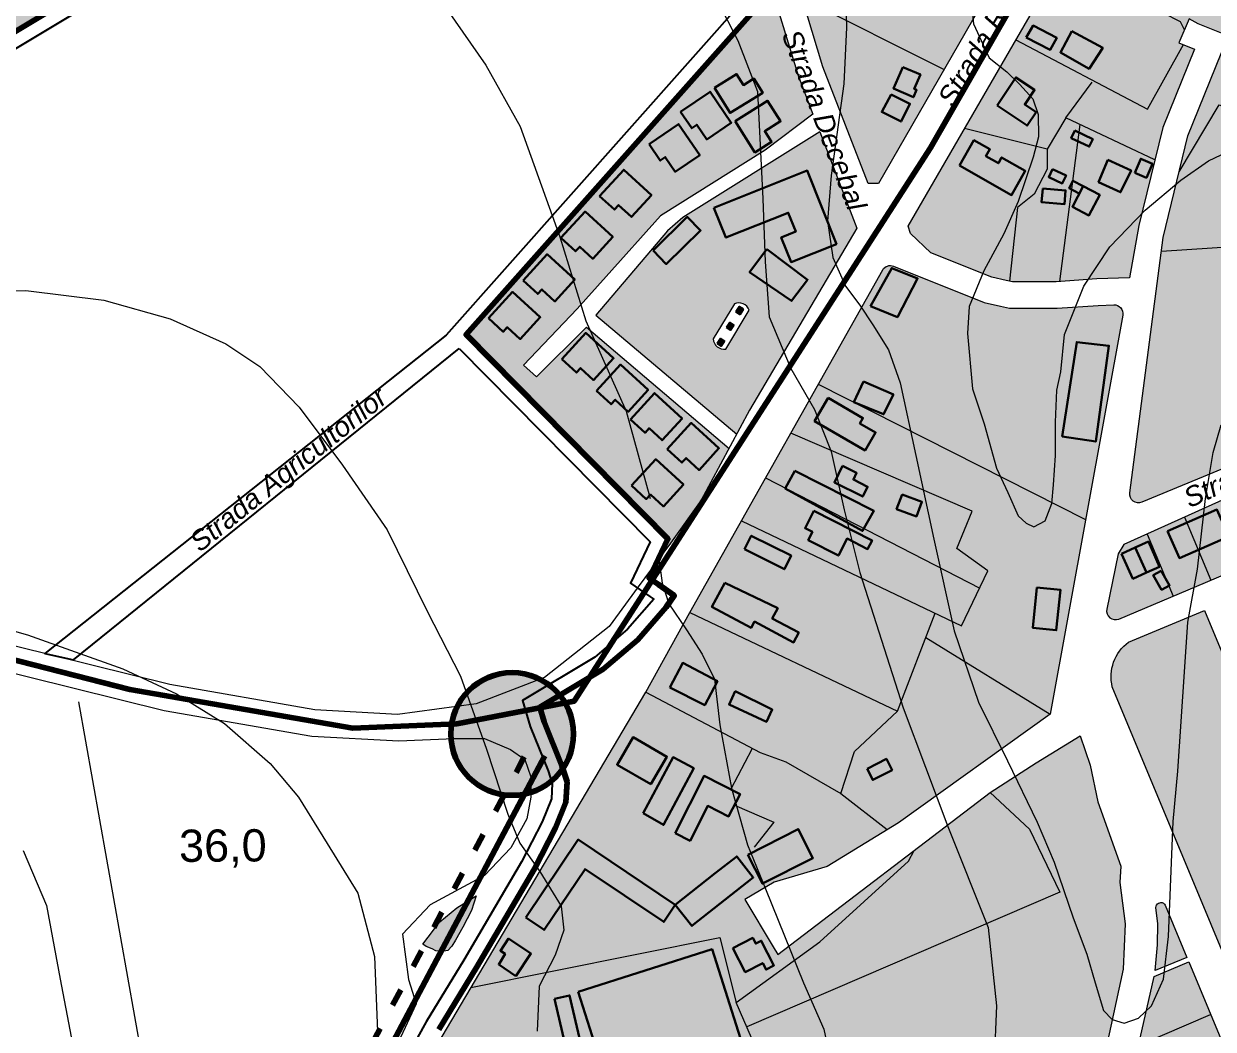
# Model space of a CAD drawing. Header units: metres. Extents: x 783184 to 1587399, y 282652 to 580595.
# Drawn here: x 786726.3 to 787132.2, y 289408.8 to 289752 of the extents above; entities that cross this region are included whole.
import ezdxf

# ---------------------------------------------------------------- set-up
doc = ezdxf.new("R2010")
doc.units = ezdxf.units.M
doc.header["$LTSCALE"] = 0.5
doc.linetypes.add('ACAD_ISO03W100', pattern=[30, 12, -18])
for name, color, linetype in [('cladiri', 18, 'CONTINUOUS'), ('curbe  de nivelI', 7, 'CONTINUOUS'), ('denumire strazi', 3, 'CONTINUOUS'), ('drumuri extravilan', 7, 'CONTINUOUS'), ('institutii publice servicii', 20, 'CONTINUOUS'), ('Limita intravilan existent', 1, 'CONTINUOUS'), ('Limita intravilan propus', 5, 'CONTINUOUS'), ('locuinte si functiuni complementare', 51, 'CONTINUOUS'), ('proprietati extravilan', 7, 'CONTINUOUS'), ('spatii verzi', 90, 'CONTINUOUS'), ('strazi', 7, 'CONTINUOUS'), ('zona unitati industriale depozite', 15, 'CONTINUOUS')]:
    doc.layers.add(name, color=color, linetype=linetype)
doc.layers.add('cote de nivel', color=1, linetype='CONTINUOUS', lineweight=211)
doc.layers.add('Limite proprietati', color=7, linetype='CONTINUOUS', lineweight=5)
doc.styles.add('arial', font='arial.ttf')
doc.styles.add('ARIAL_ITALIC', font='ariali.ttf')

msp = doc.modelspace()

# ---------------------------------------------------------------- hatches: boundary and pattern name
at = {"layer": 'cladiri', "lineweight": 30}
h = msp.add_hatch(color=0, dxfattribs=at)
h.paths.add_polyline_path([(786943.46657, 289906.50088), (786948.31398, 289903.91309), (786956.1001, 289918.49794), (786951.25269, 289921.08572)])
h.paths.add_polyline_path([(786988.95097, 289892.11849), (787001.04589, 289885.54156), (787005.3678, 289893.48954), (786993.27288, 289900.06646)])
h.paths.add_polyline_path([(786983.36061, 289884.00624), (786987.33856, 289881.09194), (786990.46783, 289885.36332), (786986.48988, 289888.27762)])
h.paths.add_polyline_path([(787014.2975, 289870.27764), (787021.61514, 289882.95924), (787015.53619, 289886.46696), (787008.21855, 289873.78536)])
h.paths.add_polyline_path([(787039.87467, 289873.9355), (787034.04968, 289877.55051), (787031.16408, 289872.90085), (787033.64514, 289871.3611), (787032.14837, 289868.9493), (787035.4923, 289866.87404)])
h.paths.add_polyline_path([(787026.81872, 289857.16272), (787032.05518, 289854.70575), (787033.61959, 289858.03995), (787032.48834, 289858.57073), (787035.62287, 289865.25126), (787031.51766, 289867.17744)])
h.paths.add_polyline_path([(787034.47468, 289857.06684), (787040.66978, 289853.51532), (787049.10661, 289868.23211), (787042.91151, 289871.78364)])
h.paths.add_polyline_path([(787028.03159, 289838.71645), (787033.97879, 289835.3218), (787042.13825, 289849.61662), (787036.19105, 289853.01127)])
h.paths.add_polyline_path([(787068.59227, 289830.29134), (787077.84067, 289824.24969), (787085.91125, 289836.60394), (787076.66284, 289842.64559)])
h.paths.add_polyline_path([(787054.65306, 289830.78524), (787049.54337, 289821.50949), (787057.50047, 289817.1262), (787059.15952, 289820.13791), (787065.1307, 289816.8486), (787068.58134, 289823.11262)])
h.paths.add_polyline_path([(787066.55038, 289792.14114), (787068.0507, 289794.6737), (787066.30058, 289795.71049), (787074.30889, 289809.22865), (787063.63513, 289815.55191), (787059.86018, 289809.17973), (787057.05606, 289810.84092), (787051.32239, 289801.16237)])
h.paths.add_polyline_path([(787048.7916, 289802.79883), (787051.44938, 289807.83452), (787049.54272, 289808.84084), (787048.67874, 289807.20386), (787043.68634, 289809.83879), (787041.89254, 289806.44008)])
h.paths.add_polyline_path([(787051.88057, 289790.95745), (787050.19695, 289788.10995), (787057.30437, 289783.9076), (787061.93664, 289791.74214), (787042.80153, 289803.05602), (787039.85288, 289798.06898)])
h.paths.add_polyline_path([(786991.83354, 289788.48363), (787004.24948, 289785.12181), (787006.89624, 289794.89687), (786994.48029, 289798.25869)])
h.paths.add_polyline_path([(787028.75093, 289774.61882), (787026.69294, 289769.76317), (787030.01823, 289768.3538), (787028.18476, 289764.02787), (787044.40221, 289757.1544), (787048.29366, 289766.33599)])
h.paths.add_polyline_path([(787023.1048, 289729.81366), (787029.87016, 289726.89241), (787030.93989, 289729.36981), (787030.1486, 289729.71148), (787032.26123, 289734.60415), (787026.28716, 289737.18372)])
h.paths.add_polyline_path([(787025.61066, 289718.59528), (787028.63469, 289724.64922), (787022.25844, 289727.83426), (787019.04737, 289721.87375)])
h = msp.add_hatch(color=256, dxfattribs=at)
h.paths.add_polyline_path([(787094.43974, 289743.74512), (787083.92104, 289749.42126), (787080.00585, 289742.16586), (787089.80398, 289736.58586)])
h.paths.add_polyline_path([(787078.7415, 289747.11421), (787070.73433, 289751.32549), (787068.31119, 289747.32476), (787076.52888, 289743.11347)])
h.paths.add_polyline_path([(787104.12873, 289701.87905), (787096.24024, 289705.53068), (787093.05074, 289697.93788), (787100.53248, 289694.46028)])
h = msp.add_hatch(color=256, dxfattribs=at)
h.paths.add_polyline_path([(786980.08417, 289725.70651), (786969.02749, 289718.71398), (786975.78261, 289708.0327), (786981.44795, 289711.61561), (786979.13071, 289715.27965), (786984.52205, 289718.68927)])
h.paths.add_polyline_path([(786978.42579, 289728.38773), (786975.42028, 289733.24696), (786971.82524, 289731.02337), (786969.49978, 289734.78312), (786961.96933, 289730.12542), (786967.30031, 289721.50644)])
h = msp.add_hatch(color=0, dxfattribs=at)
h.paths.add_polyline_path([(787068.0315, 289701.72925), (787059.95468, 289706.31751), (787058.84319, 289704.36093), (787054.59096, 289706.77653), (787055.92973, 289709.13319), (787050.48076, 289712.22862), (787045.56852, 289703.58149), (787063.34654, 289693.4822)])
h.paths.add_polyline_path([(787081.80067, 289695.09778), (787073.97353, 289695.70868), (787073.60965, 289691.04647), (787081.43679, 289690.43558)])
h.paths.add_polyline_path([(787093.41265, 289693.56961), (787087.77273, 289696.52997), (787084.08271, 289689.49995), (787089.72263, 289686.53958)])
h.paths.add_polyline_path([(787087.77273, 289696.52997), (787084.28206, 289698.36221), (787082.96759, 289695.85795), (787086.45826, 289694.02571)])
h.paths.add_polyline_path([(787081.9194, 289700.17603), (787077.25852, 289702.3355), (787076.00207, 289699.62366), (787080.66296, 289697.46418)])
h.paths.add_polyline_path([(787084.92807, 289715.52822), (787083.69566, 289712.94162), (787089.83574, 289710.01611), (787091.06815, 289712.6027)])
h.paths.add_polyline_path([(787111.40912, 289704.1909), (787107.40267, 289705.89532), (787105.37461, 289701.12813), (787109.38106, 289699.42371)])
h.paths.add_polyline_path([(787071.16832, 289729.36568), (787064.84942, 289733.62975), (787058.43084, 289724.1181), (787068.63392, 289717.23295), (787071.71201, 289721.79436), (787067.82784, 289724.41544)])
for color, points in [(256, [(786955.93788, 289717.48453), (786959.31297, 289712.50563), (786967.66876, 289718.16985), (786960.47955, 289728.77528), (786950.39939, 289721.94215), (786954.2135, 289716.31561)]), (256, [(786945.17753, 289706.44922), (786948.55262, 289701.47032), (786956.9084, 289707.13454), (786949.7192, 289717.73997), (786939.63903, 289710.90684), (786943.45315, 289705.2803)]), (256, [(786930.99363, 289702.1243), (786922.77431, 289693.13852), (786927.78999, 289688.55067), (786929.19604, 289690.08784), (786933.63439, 289686.02807), (786940.44765, 289693.47668)]), (256, [(786917.7865, 289687.8734), (786909.56719, 289678.88762), (786914.58287, 289674.29976), (786915.98892, 289675.83693), (786920.42726, 289671.77716), (786927.24053, 289679.22578)]), (256, [(786904.85168, 289673.31452), (786896.63236, 289664.32874), (786901.64804, 289659.74089), (786903.05409, 289661.27806), (786907.49244, 289657.21829), (786914.3057, 289664.6669)]), (256, [(786893.05999, 289660.42325), (786884.84068, 289651.43746), (786889.85635, 289646.84961), (786891.26241, 289648.38678), (786895.70075, 289644.32701), (786902.51402, 289651.77563)]), (256, [(786971.71887, 289654.49919), (786970.40039, 289655.35298), (786969.26594, 289653.60109), (786970.58441, 289652.74729)]), (256, [(786918.05946, 289646.45414), (786909.84014, 289637.46836), (786914.85582, 289632.8805), (786916.26187, 289634.41767), (786920.70022, 289630.3579), (786927.51348, 289637.80652)]), (256, [(786968.52198, 289649.14049), (786967.2035, 289649.99428), (786966.06904, 289648.24239), (786967.38752, 289647.3886)]), (256, [(786965.32519, 289643.67867), (786964.00671, 289644.53247), (786962.87226, 289642.78058), (786964.19073, 289641.92678)]), (256, [(786929.87268, 289635.64856), (786921.65336, 289626.66277), (786926.66904, 289622.07492), (786928.07509, 289623.61209), (786932.51344, 289619.55232), (786939.32671, 289627.00094)]), (256, [(786941.46768, 289625.92751), (786933.24837, 289616.94172), (786938.26404, 289612.35387), (786939.6701, 289613.89104), (786944.10844, 289609.83127), (786950.92171, 289617.27989)]), (256, [(786954.04264, 289615.74827), (786945.82332, 289606.76248), (786950.839, 289602.17463), (786952.24505, 289603.7118), (786956.6834, 289599.65203), (786963.49666, 289607.10065)]), (256, [(786941.90964, 289603.33247), (786933.69033, 289594.34669), (786938.706, 289589.75884), (786940.11205, 289591.296), (786944.5504, 289587.23624), (786951.36367, 289594.68485)]), (0, [(787072.00304, 289559.57932), (787070.62057, 289545.76808), (787078.61407, 289544.96795), (787079.99655, 289558.77919)]), (0, [(786928.74535, 289499.07806), (786940.27647, 289492.40298), (786945.71153, 289501.79197), (786934.18041, 289508.46705)]), (0, [(787014.05612, 289497.72052), (787015.98735, 289493.908), (787022.57961, 289497.24732), (787020.64837, 289501.05983)]), (256, [(786888.3502, 289430.85005), (786894.15821, 289426.95844), (786899.31566, 289434.65565), (786891.70865, 289439.75267), (786888.91511, 289435.58347), (786890.51568, 289434.51101)]), (256, [(786977.94156, 289438.99327), (786976.04579, 289438.02114), (786975.04311, 289439.97649), (786968.2648, 289436.50066), (786972.46369, 289428.3123), (786978.41775, 289431.36547), (786979.54685, 289429.16358), (786982.26687, 289430.55837)]), (0, [(786973.10299, 289398.50219), (786961.15313, 289436.09524), (786915.49181, 289421.58069), (786927.44167, 289383.98764)])]:
    msp.add_hatch(color=color, dxfattribs=at).paths.add_polyline_path(points)
h = msp.add_hatch(color=256, dxfattribs=at)
h.paths.add_polyline_path([(786993.61093, 289701.83604), (786961.79659, 289689.16291), (786965.84852, 289678.99103), (786987.11049, 289687.46066), (786989.67347, 289681.02661), (786984.74674, 289679.06407), (786988.1181, 289670.6007), (787003.5972, 289676.76675)])
h.paths.add_polyline_path([(786979.86691, 289675.06613), (786973.94327, 289667.2345), (786988.27527, 289657.35656), (786993.73587, 289664.57601)])
h.paths.add_polyline_path([(786957.19272, 289681.43795), (786952.68896, 289686.02536), (786940.99748, 289674.54706), (786945.50125, 289669.95965)])
h = msp.add_hatch(color=256, dxfattribs=at)
h.paths.add_polyline_path([(787031.24239, 289665.05043), (787022.47188, 289668.58317), (787015.2269, 289655.62014), (787024.40419, 289651.82762)])
h.paths.add_polyline_path([(787096.58735, 289642.09149), (787085.56065, 289643.33305), (787080.59091, 289611.05211), (787092.08339, 289609.34491)])
h.paths.add_polyline_path([(787023.0301, 289625.38179), (787012.76499, 289629.81269), (787009.48484, 289622.83238), (787019.68911, 289618.705)])
h = msp.add_hatch(color=256, dxfattribs=at)
h.paths.add_polyline_path([(787110.03268, 289575.23226), (787105.49927, 289573.16185), (787109.39269, 289564.63673), (787113.777, 289566.63904)])
h.paths.add_polyline_path([(787157.80077, 289596.88764), (787148.20727, 289592.29499), (787152.54059, 289583.2432), (787161.97505, 289587.75972)])
h.paths.add_polyline_path([(787179.21946, 289606.88168), (787171.58233, 289603.5045), (787175.14613, 289595.21588), (787182.82867, 289598.51909)])
h.paths.add_polyline_path([(787217.20867, 289623.84035), (787207.73665, 289619.50963), (787211.57424, 289610.62705), (787220.96476, 289614.90371)])
h.paths.add_polyline_path([(787224.72709, 289627.27787), (787217.20867, 289623.84035), (787220.96476, 289614.90371), (787228.99121, 289618.55914)])
h.paths.add_polyline_path([(787237.78914, 289633.20079), (787229.59107, 289629.86622), (787233.5871, 289620.35649), (787241.82637, 289623.81459)])
h.paths.add_polyline_path([(787247.01712, 289638.30557), (787239.35454, 289635.21802), (787243.92739, 289624.0616), (787251.83705, 289627.93133)])
h.paths.add_polyline_path([(787264.98638, 289625.87231), (787263.20779, 289630.08533), (787255.43461, 289626.79391), (787257.27907, 289622.25177)])
h.paths.add_polyline_path([(787255.01338, 289624.3162), (787251.55107, 289622.79641), (787254.65747, 289615.13288), (787258.18456, 289616.58799)])
h.paths.add_polyline_path([(787270.51975, 289643.97512), (787265.64506, 289642.13192), (787264.98638, 289643.05352), (787260.17756, 289641.07867), (787263.47126, 289633.77173), (787273.22063, 289637.98476)])
h = msp.add_hatch(color=256, dxfattribs=at)
h.paths.add_polyline_path([(787011.59018, 289615.5556), (787012.63975, 289617.36788), (787000.70952, 289624.27723), (786996.09802, 289616.31465), (787013.358, 289606.31859), (787016.91992, 289612.46889)])
h.paths.add_polyline_path([(786995.92049, 289585.70151), (786992.90292, 289579.78095), (786995.36043, 289578.52841), (786993.94086, 289575.74318), (787004.27932, 289570.47391), (787007.21431, 289576.23244), (787014.22871, 289572.65736), (787015.73085, 289575.60462)])
h = msp.add_hatch(color=0, dxfattribs=at)
h.paths.add_polyline_path([(787105.49927, 289573.16185), (787100.85965, 289571.04293), (787104.75307, 289562.51781), (787109.39269, 289564.63673)])
h.paths.add_polyline_path([(787114.43193, 289565.30172), (787111.69945, 289563.76319), (787114.542, 289558.76684), (787117.2522, 289560.29282)])
h.paths.add_polyline_path([(787137.42873, 289576.96742), (787133.4059, 289586.17134), (787116.5979, 289578.82495), (787120.62073, 289569.62103)])
h.paths.add_polyline_path([(787148.20727, 289592.29499), (787137.60793, 289587.22082), (787141.94125, 289578.16903), (787152.54059, 289583.2432)])
h.paths.add_polyline_path([(787170.82003, 289584.58341), (787167.46746, 289582.81718), (787169.04917, 289579.81486), (787172.40174, 289581.58109)])
h.paths.add_polyline_path([(787171.58265, 289603.50376), (787162.42239, 289599.56518), (787161.89815, 289599.33978), (787165.46163, 289591.05191), (787175.14613, 289595.21588)])
h.paths.add_polyline_path([(787191.79305, 289611.66028), (787183.73348, 289608.52009), (787188.89074, 289595.28351), (787196.95031, 289598.4237)])
h.paths.add_polyline_path([(787205.02355, 289618.51548), (787194.22371, 289613.84546), (787198.23173, 289604.57656), (787209.03156, 289609.24657)])
h.paths.add_polyline_path([(787202.74746, 289603.67324), (787199.46256, 289602.0292), (787201.6939, 289597.57083), (787204.9788, 289599.21487)])
h = msp.add_hatch(color=0, dxfattribs=at)
h.paths.add_polyline_path([(787025.99888, 289591.35325), (787024.11858, 289586.34401), (787030.84824, 289583.81792), (787032.72854, 289588.82716)])
h.paths.add_polyline_path([(787005.70175, 289601.03273), (787002.88934, 289595.41332), (787012.54156, 289590.58256), (787014.23289, 289593.96195), (787009.35994, 289596.40078), (787010.48102, 289598.64079)])
h.paths.add_polyline_path([(786989.40988, 289599.32924), (786986.13469, 289593.38012), (787012.52541, 289578.85112), (787016.30894, 289585.72358)])
h = msp.add_hatch(color=0, dxfattribs=at)
h.paths.add_polyline_path([(786972.20665, 289572.61327), (786985.82167, 289565.81235), (786988.12674, 289570.42696), (786974.51493, 289577.22627)])
h.paths.add_polyline_path([(786975.63422, 289547.93871), (786988.9302, 289540.80897), (786990.72893, 289544.16334), (786981.70211, 289549.00381), (786983.56839, 289552.48418), (786965.53831, 289561.1939), (786961.09863, 289552.9145), (786974.46031, 289545.74953)])
h = msp.add_hatch(color=0, dxfattribs=at)
h.paths.add_polyline_path([(786944.61238, 289478.50049), (786954.90509, 289497.8703), (786947.8229, 289501.63363), (786937.67781, 289482.5416)])
h.paths.add_polyline_path([(786959.68502, 289485.02791), (786966.79957, 289481.42429), (786970.67374, 289489.07299), (786958.43988, 289495.26961), (786948.53073, 289475.70616), (786953.65003, 289473.11316)])
h.paths.add_polyline_path([(786969.05051, 289524.18062), (786966.91862, 289519.59333), (786979.68241, 289513.66151), (786981.653, 289517.90173)])
h.paths.add_polyline_path([(786962.95581, 289527.55329), (786951.11986, 289533.8061), (786946.67936, 289525.40067), (786958.65973, 289519.42123)])
h = msp.add_hatch(color=0, dxfattribs=at)
h.paths.add_polyline_path([(786903.80128, 289442.69645), (786917.78874, 289463.47352), (786944.62554, 289445.40654), (786948.56892, 289451.26404), (786915.46649, 289473.54915), (786897.53564, 289446.91458)])
h.paths.add_polyline_path([(786975.21833, 289460.56235), (786969.54252, 289467.77308), (786962.21503, 289462.00536), (786948.56892, 289451.26404), (786954.24472, 289444.05332)])
h.paths.add_polyline_path([(786978.30475, 289458.49324), (786995.52782, 289467.21429), (786990.52695, 289477.09043), (786973.30388, 289468.36937)])
h = msp.add_hatch(color=0, dxfattribs=at)
h.paths.add_polyline_path([(786873.27035, 289362.31119), (786881.68299, 289365.46285), (786878.80975, 289373.13232), (786870.39711, 289369.98066)])
h.paths.add_polyline_path([(786907.37731, 289419.11927), (786914.09735, 289390.4342), (786919.22326, 289391.63504), (786912.50322, 289420.32012)])
at = {"layer": 'institutii publice servicii', "lineweight": 30}
h = msp.add_hatch(color=256, dxfattribs=at)
h.paths.add_polyline_path([(786951.20891, 289685.78844), (786945.93244, 289681.26503), (786921.44272, 289652.44843), (786969.57344, 289611.91942), (786973.96823, 289620.08781), (787010.57019, 289682.24476), (786997.90842, 289715.07439)])
h.paths.add_polyline_path([(786973.76856, 289654.21221, 0.444086002), (786968.74437, 289656.37359), (786961.5566, 289644.43335, 0.445151672), (786965.78587, 289640.95148)], flags=16)
at = {"layer": 'locuinte si functiuni complementare', "lineweight": 30}
h = msp.add_hatch(color=256, dxfattribs=at)
h.paths.add_polyline_path([(787054.29221, 289866.70126), (786942.72805, 289931.54562), (786932.93346, 289936.1304), (786929.80251, 289933.42393), (786930.01032, 289926.96084), (786940.73311, 289905.86401), (786951.5496, 289882.58921), (786962.9268, 289848.44751), (786977.98581, 289803.2571), (786991.60404, 289761.49888), (786998.98808, 289737.28576), (787014.36573, 289697.41438), (787017.89843, 289697.41438), (787100.34203, 289840.66107)])
h.paths.add_polyline_path([(787155.75287, 289936.387), (787118.21733, 289957.85137), (787049.36027, 289997.22668), (786973.4695, 290040.62416), (786950.44158, 290051.89687), (786884.20947, 290035.48887), (786893.56302, 290008.26737), (786905.00432, 289985.88852), (786915.00672, 289963.47688), (786928.34787, 289950.44824), (787105.63416, 289851.07715)])
h = msp.add_hatch(color=256, dxfattribs=at)
h.paths.add_polyline_path([(786940.97, 289879.88), (786942.41759, 289880.63534), (786931.03727, 289902.44551), (786445.49482, 289609.47033), (786476.86127, 289601.45372), (786482.65, 289604.92)])
h.paths.add_polyline_path([(786927.89431, 289908.46894), (786917.79924, 289927.81597), (786699.87, 289797.08), (786410.56, 289623.51), (786404.86903, 289619.85343), (786436.27468, 289611.8268)])
for points in [[(787196.18219, 289786.13034), (787122.92362, 289827.20555), (787113.4501, 289830.72224), (787082.17978, 289776.5595), (787028.06708, 289682.83187), (787028.83518, 289680.32791), (787035.82579, 289673.80798), (787056.64021, 289665.42399), (787061.51744, 289664.36868), (787063.60356, 289663.9173), (787078.57149, 289663.9173), (787092.48158, 289664.84791), (787103.57064, 289665.21477), (787106.81282, 289683.07551), (787114.91113, 289716.52499), (787125.77278, 289743.31497), (787120.46234, 289745.46802), (787124.00149, 289753.61039), (787126.96436, 289751.96547), (787137.30874, 289747.81477), (787136.80061, 289746.56147), (787123.50179, 289713.76028), (787115.07575, 289678.95716), (787103.6914, 289591.84115, 0.576972315), (787107.81366, 289588.68057), (787154.33005, 289607.93856), (787258.35777, 289654.81945)], [(786979.28254, 289708.87114), (786995.56734, 289721.14437), (786990.47417, 289734.35), (786983.2222, 289758.13003), (786981.94316, 289762.05868), (786980.11, 289761.76), (786877.2, 289645.88), (786946.05, 289576.15), (786942.41114, 289568.52802), (786946.96729, 289574.70957), (786957.44072, 289589.36892), (786966.93516, 289607.01578), (786918.34549, 289648.42076), (786901.17403, 289631.49969), (786896.75488, 289635.46776), (786915.0485, 289654.64081), (786924.96081, 289665.66778), (786943.5843, 289686.38553)], [(787279.72971, 289624.83853), (787269.25262, 289649.76598), (787101.68584, 289574.24853), (787099.7057, 289571.05943), (787095.81026, 289552.17554, 0.60428832), (787099.91677, 289548.80631)]]:
    msp.add_hatch(color=256, dxfattribs=at).paths.add_polyline_path(points)
h = msp.add_hatch(color=256, dxfattribs=at)
h.paths.add_polyline_path([(787020.94446, 289476.91507), (787005.1054, 289489.22851), (786986.34997, 289500.061), (786977.55835, 289503.28146), (786938.49402, 289523.77899), (786878.87339, 289422.98419), (786963.80371, 289440.15405), (786969.31554, 289417.95512), (786997.92555, 289438.59794), (787028.11385, 289466.10648), (787030.08091, 289469.78324), (786983.5465, 289434.26725), (786981.94349, 289436.96515), (786972.36125, 289453.0922), (786982.3285, 289459.01446), (787000.37899, 289464.35197)])
h.paths.add_polyline_path([(787076.53998, 289516.30622), (787034.06624, 289542.51545), (787024.46234, 289517.38587), (787009.79426, 289503.57423), (787005.1054, 289489.22851), (787020.94446, 289476.91507), (787024.73254, 289479.22914)])
h.paths.add_polyline_path([(787024.46234, 289517.38587), (786953.52011, 289551.00872), (786938.49402, 289523.77899), (786977.55835, 289503.28146), (786986.34997, 289500.061), (787005.1054, 289489.22851), (787009.79426, 289503.57423)])
h.paths.add_polyline_path([(787037.22075, 289550.76955), (786971.14515, 289582.30087), (786953.52011, 289551.00872), (787024.46234, 289517.38587)])
h.paths.add_polyline_path([(787088.59772, 289582.73081), (786997.3914, 289628.89945), (786988.00491, 289612.23433), (787049.9101, 289585.65308), (787044.70843, 289572.85595), (787055.28764, 289565.28199), (787046.29573, 289546.43896), (787037.22075, 289550.76955), (787034.06624, 289542.51545), (787076.53998, 289516.30622)])
h.paths.add_polyline_path([(787052.45693, 289559.35009), (786979.38691, 289596.9336), (786971.14515, 289582.30087), (787046.29573, 289546.43896)])
h.paths.add_polyline_path([(787044.70843, 289572.85595), (787049.9101, 289585.65308), (786988.00491, 289612.23433), (786979.38691, 289596.9336), (787052.45693, 289559.35009), (787055.28764, 289565.28199)])
h = msp.add_hatch(color=256, dxfattribs=at)
h.paths.add_polyline_path([(787225.09324, 289591.66708), (787187.36716, 289575.96039), (787259.77257, 289402.05243), (787297.68435, 289417.3097)])
h.paths.add_polyline_path([(787176.29005, 289571.34859), (787140.24964, 289556.34362), (787212.4095, 289383.0223), (787248.63688, 289397.57819)])
h.paths.add_polyline_path([(787129.17141, 289551.73136), (787103.25748, 289540.94247, 0.301780624), (787097.7235, 289525.61293), (787165.22512, 289363.48019), (787201.29492, 289378.49736)])
h = msp.add_hatch(color=256, dxfattribs=at)
h.paths.add_polyline_path([(786904.57587, 289126.3198), (786888.09, 289126.22), (786858.79192, 289123.0641), (786878.90931, 289035.15994), (786880.55501, 289034.47153), (786918.85302, 289087.72318), (786908.89, 289093.54)])
h.paths.add_polyline_path([(786946.79509, 289126.57537), (786904.57587, 289126.3198), (786908.89, 289093.54), (786918.85302, 289087.72318)])
h.paths.add_polyline_path([(786976.85081, 289168.3665), (786860.48298, 289171.71679), (786858.48987, 289124.3839), (786858.79192, 289123.0641), (786888.09, 289126.22), (786946.79509, 289126.57537)])
h.paths.add_polyline_path([(787000.54386, 289201.03581), (786862.04909, 289208.90907), (786860.48298, 289171.71679), (786976.85081, 289168.3665), (786981.46693, 289174.785)])
h.paths.add_polyline_path([(787035.3575, 289247.93382), (786863.77037, 289249.78658), (786862.04909, 289208.90907), (787000.54386, 289201.03581), (787006.71706, 289209.53045), (787018.70746, 289226.02983)])
h.paths.add_polyline_path([(787077.20269, 289302.9833), (787079.13496, 289310.19465), (786940.03963, 289248.96304), (787035.3575, 289247.93382)])
h.paths.add_polyline_path([(787079.13496, 289310.19465), (787082.28633, 289321.9557), (787068.73868, 289324.54549), (787016.36663, 289329.22464), (786998.44036, 289336.99552), (786972.33214, 289328.23467), (786910.94479, 289307.6356), (786866.22424, 289308.06164), (786863.77037, 289249.78658), (786940.03963, 289248.96304)])
h.paths.add_polyline_path([(787085.85489, 289350.48846), (787086.90531, 289359.9187), (787088.89754, 289371.63715), (787092.4743, 289387.81596), (787093.86582, 289394.29739), (786992.18236, 289365.31408), (786999.60247, 289348.23247), (787002.87391, 289338.48324), (786998.44036, 289336.99552), (787016.36663, 289329.22464), (787068.73868, 289324.54549), (787082.28633, 289321.9557), (787086.77479, 289338.70687)])
h.paths.add_polyline_path([(787093.86582, 289394.29739), (787101.38939, 289429.34054), (787102.15893, 289444.78211), (787100.30584, 289458.85056), (787100.62443, 289464.40921), (787092.78916, 289486.42305), (787090.14647, 289498.88147), (787086.7745, 289508.92506), (787071.73122, 289499.67118), (787056.01317, 289489.57526), (787069.41608, 289477.07979), (787079.77232, 289455.52524), (786972.95846, 289409.56887), (786992.18236, 289365.31408)])
h.paths.add_polyline_path([(787079.77232, 289455.52524), (787069.41608, 289477.07979), (787056.01317, 289489.57526), (787030.08091, 289469.78324), (787028.11385, 289466.10648), (786997.92555, 289438.59794), (786969.31554, 289417.95512), (786972.95846, 289409.56887)])
at = {"layer": 'locuinte si functiuni complementare', "linetype": 'ByBlock', "lineweight": 30}
h = msp.add_hatch(color=51, dxfattribs=at)
h.paths.add_polyline_path([(787106.91638, 289365.63294), (787098.78292, 289362.15031), (787097.07652, 289351.85773), (787096.78871, 289346.92668), (787098.03539, 289334.30989), (787116.87445, 289342.3765)])
h.paths.add_polyline_path([(787121.62882, 289371.93259), (787106.91638, 289365.63294), (787116.87445, 289342.3765), (787131.35301, 289348.57601)])
h.paths.add_polyline_path([(787142.18921, 289387.58915), (787119.20738, 289377.74866), (787131.35301, 289348.57601), (787154.33485, 289358.4165)])
h.paths.add_polyline_path([(787113.13456, 289392.33498), (787103.25376, 289388.10417), (787102.6231, 289385.31332), (787098.78292, 289362.15031), (787121.62882, 289371.93259)])
h.paths.add_polyline_path([(787136.11639, 289402.17547), (787113.13456, 289392.33498), (787119.20738, 289377.74866), (787142.18921, 289387.58915)])
h.paths.add_polyline_path([(787136.11639, 289402.17547), (787131.27351, 289413.80761), (787106.68269, 289403.27817), (787103.25376, 289388.10417)])
h.paths.add_polyline_path([(787123.8018, 289431.75395), (787111.98345, 289426.83353), (787106.68269, 289403.27817), (787131.27351, 289413.80761)])
at = {"layer": 'spatii verzi', "lineweight": 30}
msp.add_hatch(color=256, dxfattribs=at).paths.add_polyline_path([(786876.13066, 289443.66008), (786879.05361, 289449.32518), (786880.64816, 289454.37074), (786874.0046, 289450.21045), (786868.2469, 289445.43046), (786862.46654, 289437.84907), (786863.55223, 289437.0213), (786865.58971, 289436.22477), (786866.82991, 289435.51648), (786868.06973, 289435.42808), (786869.57569, 289435.42808), (786870.99306, 289435.69364), (786872.32146, 289437.10987), (786873.56167, 289439.14581)])
at = {"layer": 'spatii verzi', "linetype": 'ByBlock', "lineweight": 30}
msp.add_hatch(color=3, dxfattribs=at).paths.add_polyline_path([(787115.72253, 289451.15958), (787115.49316, 289451.53202), (787115.15873, 289451.82139), (787114.71826, 289452.00886), (787114.29002, 289452.04147), (787113.93519, 289451.96403), (787113.49036, 289451.79151), (787113.10291, 289451.55513), (787112.80926, 289451.19649), (787112.63389, 289450.77671), (787112.60853, 289450.30432), (787113.21338, 289444.76843), (787113.14029, 289437.59269), (787112.3574, 289428.81679), (787123.15332, 289433.31152)])
at = {"layer": 'strazi', "lineweight": 80}
msp.add_hatch(color=255, dxfattribs=at).paths.add_polyline_path([(786913.8682, 289509.571, 1), (786871.98614, 289509.571, 1)])
at = {"layer": 'zona unitati industriale depozite', "lineweight": 30}
for points in [[(787101.26229, 289652.49837, 0.477958333), (787098.21134, 289656.03255), (787092.93088, 289655.85785), (787078.87221, 289654.9173), (787062.64101, 289654.9173), (787059.61411, 289655.57224), (787053.98816, 289656.78956), (787023.10373, 289669.22971, 0.376619475), (787019.36895, 289667.91923), (786997.3914, 289628.89945), (787088.59772, 289582.73081)], [(786874.22875, 289376.44542), (786868.79652, 289369.14888), (786866.22424, 289308.06164), (786910.94479, 289307.6356), (786972.33214, 289328.23467), (787002.87391, 289338.48324), (786999.60247, 289348.23247), (786969.31554, 289417.95512), (786963.80371, 289440.15405), (786878.87339, 289422.98419), (786866.0255, 289401.26351)]]:
    msp.add_hatch(color=256, dxfattribs=at).paths.add_polyline_path(points)

# ---------------------------------------------------------------- linework, layer by layer
at = {"layer": 'cladiri', "lineweight": 30}
for points in [[(787068.31119, 289747.32476), (787076.52888, 289743.11347), (787078.7415, 289747.11421), (787070.73433, 289751.32549), (787068.31119, 289747.32476)], [(787083.90387, 289749.43053), (787094.43974, 289743.74512), (787089.80398, 289736.58586), (787080.00585, 289742.16586), (787083.92104, 289749.42126)], [(786961.96933, 289730.12542), (786967.30031, 289721.50644), (786978.42579, 289728.38773), (786975.42028, 289733.24696), (786971.82524, 289731.02337), (786969.49978, 289734.78312), (786961.96933, 289730.12542)], [(786950.39939, 289721.94215), (786960.47955, 289728.77528), (786967.66876, 289718.16985), (786959.31297, 289712.50563), (786955.93788, 289717.48453), (786954.2135, 289716.31561), (786950.39939, 289721.94215)], [(786969.02749, 289718.71398), (786980.08417, 289725.70651), (786984.52205, 289718.68927), (786979.13071, 289715.27965), (786981.44795, 289711.61561), (786975.78261, 289708.0327), (786969.02749, 289718.71398)], [(786939.63903, 289710.90684), (786949.7192, 289717.73997), (786956.9084, 289707.13454), (786948.55262, 289701.47032), (786945.17753, 289706.44922), (786943.45315, 289705.2803), (786939.63903, 289710.90684)], [(787096.24024, 289705.53068), (787104.12873, 289701.87905), (787100.53248, 289694.46028), (787093.05074, 289697.93788), (787096.24024, 289705.53068)], [(786922.77431, 289693.13852), (786930.99363, 289702.1243), (786940.44765, 289693.47668), (786933.63439, 289686.02807), (786929.19604, 289690.08784), (786927.78999, 289688.55067), (786922.77431, 289693.13852)], [(786961.79659, 289689.16291), (786993.61093, 289701.83604), (787003.5972, 289676.76675), (786988.1181, 289670.6007), (786984.74674, 289679.06407), (786989.67347, 289681.02661), (786987.11049, 289687.46066), (786965.84852, 289678.99103), (786961.79659, 289689.16291)], [(786909.56719, 289678.88762), (786917.7865, 289687.8734), (786927.24053, 289679.22578), (786920.42726, 289671.77716), (786915.98892, 289675.83693), (786914.58287, 289674.29976), (786909.56719, 289678.88762)], [(786940.99748, 289674.54706), (786952.68896, 289686.02536), (786957.19272, 289681.43795), (786945.50125, 289669.95965), (786940.99748, 289674.54706)], [(786979.86691, 289675.06613), (786993.73587, 289664.57601), (786988.27527, 289657.35656), (786973.94327, 289667.2345), (786979.86691, 289675.06613)], [(786896.63236, 289664.32874), (786904.85168, 289673.31452), (786914.3057, 289664.6669), (786907.49244, 289657.21829), (786903.05409, 289661.27806), (786901.64804, 289659.74089), (786896.63236, 289664.32874)], [(787015.2269, 289655.62014), (787022.47188, 289668.58317), (787031.24239, 289665.05043), (787024.40419, 289651.82762), (787015.2269, 289655.62014)], [(786884.84068, 289651.43746), (786893.05999, 289660.42325), (786902.51402, 289651.77563), (786895.70075, 289644.32701), (786891.26241, 289648.38678), (786889.85635, 289646.84961), (786884.84068, 289651.43746)], [(786969.26594, 289653.60109), (786970.40039, 289655.35298), (786971.71887, 289654.49919), (786970.58441, 289652.74729), (786969.26594, 289653.60109)], [(786909.84014, 289637.46836), (786918.05946, 289646.45414), (786927.51348, 289637.80652), (786920.70022, 289630.3579), (786916.26187, 289634.41767), (786914.85582, 289632.8805), (786909.84014, 289637.46836)], [(786966.06904, 289648.24239), (786967.2035, 289649.99428), (786968.52198, 289649.14049), (786967.38752, 289647.3886), (786966.06904, 289648.24239)], [(786962.87226, 289642.78058), (786964.00671, 289644.53247), (786965.32519, 289643.67867), (786964.19073, 289641.92678), (786962.87226, 289642.78058)], [(787080.59091, 289611.05211), (787085.56065, 289643.33305), (787096.58735, 289642.09149), (787092.08339, 289609.34491), (787080.59091, 289611.05211)], [(786921.65336, 289626.66277), (786929.87268, 289635.64856), (786939.32671, 289627.00094), (786932.51344, 289619.55232), (786928.07509, 289623.61209), (786926.66904, 289622.07492), (786921.65336, 289626.66277)], [(787012.76499, 289629.81269), (787023.0301, 289625.38179), (787019.68911, 289618.705), (787009.48484, 289622.83238), (787012.76499, 289629.81269)], [(786933.24837, 289616.94172), (786941.46768, 289625.92751), (786950.92171, 289617.27989), (786944.10844, 289609.83127), (786939.6701, 289613.89104), (786938.26404, 289612.35387), (786933.24837, 289616.94172)], [(787000.70952, 289624.27723), (787012.63975, 289617.36788), (787011.59018, 289615.5556), (787016.91992, 289612.46889), (787013.358, 289606.31859), (786996.09802, 289616.31465), (787000.70952, 289624.27723)], [(786945.82332, 289606.76248), (786954.04264, 289615.74827), (786963.49666, 289607.10065), (786956.6834, 289599.65203), (786952.24505, 289603.7118), (786950.839, 289602.17463), (786945.82332, 289606.76248)], [(786933.69033, 289594.34669), (786941.90964, 289603.33247), (786951.36367, 289594.68485), (786944.5504, 289587.23624), (786940.11205, 289591.296), (786938.706, 289589.75884), (786933.69033, 289594.34669)], [(786995.92049, 289585.70151), (787015.73085, 289575.60462), (787014.22871, 289572.65736), (787007.21431, 289576.23244), (787004.27932, 289570.47391), (786993.94086, 289575.74318), (786995.36043, 289578.52841), (786992.90292, 289579.78095), (786995.92049, 289585.70151)], [(787105.49927, 289573.16185), (787110.03268, 289575.23226), (787113.777, 289566.63904), (787109.39269, 289564.63673)], [(786894.15821, 289426.95844), (786899.31566, 289434.65565), (786891.70865, 289439.75267), (786888.91511, 289435.58347), (786890.51568, 289434.51101), (786888.3502, 289430.85005), (786894.15821, 289426.95844)], [(786968.2648, 289436.50066), (786972.46369, 289428.3123), (786978.41775, 289431.36547), (786979.54685, 289429.16358), (786982.26687, 289430.55837), (786977.94156, 289438.99327), (786976.04579, 289438.02114), (786975.04311, 289439.97649), (786968.2648, 289436.50066)]]:
    msp.add_lwpolyline(points, dxfattribs=at)
at = {"layer": 'cladiri', "color": 0, "lineweight": 30}
for points in [[(787026.28716, 289737.18372), (787023.1048, 289729.81366), (787029.87016, 289726.89241), (787030.93989, 289729.36981), (787030.1486, 289729.71148), (787032.26123, 289734.60415), (787026.28716, 289737.18372)], [(787058.43084, 289724.1181), (787064.84942, 289733.62975), (787071.16832, 289729.36568), (787067.82784, 289724.41544), (787071.71201, 289721.79436), (787068.63392, 289717.23295), (787058.43084, 289724.1181)], [(787022.25844, 289727.83426), (787028.63469, 289724.64922), (787025.61066, 289718.59528), (787019.04737, 289721.87375), (787022.25844, 289727.83426)], [(787084.92807, 289715.52822), (787091.06815, 289712.6027), (787089.83574, 289710.01611), (787083.69566, 289712.94162), (787084.92807, 289715.52822)], [(787045.56852, 289703.58149), (787063.34654, 289693.4822), (787068.0315, 289701.72925), (787059.95468, 289706.31751), (787058.84319, 289704.36093), (787054.59096, 289706.77653), (787055.92973, 289709.13319), (787050.48076, 289712.22862), (787045.56852, 289703.58149)], [(787105.37461, 289701.12813), (787107.40267, 289705.89532), (787111.40912, 289704.1909), (787109.38106, 289699.42371), (787105.37461, 289701.12813)], [(787077.25852, 289702.3355), (787081.9194, 289700.17603), (787080.66296, 289697.46418), (787076.00207, 289699.62366), (787077.25852, 289702.3355)], [(787073.97353, 289695.70868), (787081.80067, 289695.09778), (787081.43679, 289690.43558), (787073.60965, 289691.04647), (787073.97353, 289695.70868)], [(787087.77273, 289696.52997), (787093.41265, 289693.56961), (787089.72263, 289686.53958), (787084.08271, 289689.49995), (787087.77273, 289696.52997), (787084.28206, 289698.36221), (787082.96759, 289695.85795), (787086.45826, 289694.02571)], [(786989.40988, 289599.32924), (786986.13469, 289593.38012), (787012.52541, 289578.85112), (787016.30894, 289585.72358), (786989.40988, 289599.32924)], [(787005.70175, 289601.03273), (787002.88934, 289595.41332), (787012.54156, 289590.58256), (787014.23289, 289593.96195), (787009.35994, 289596.40078), (787010.48102, 289598.64079), (787005.70175, 289601.03273)], [(787025.99888, 289591.35325), (787024.11858, 289586.34401), (787030.84824, 289583.81792), (787032.72854, 289588.82716), (787025.99888, 289591.35325)], [(787116.5979, 289578.82495), (787133.4059, 289586.17134), (787137.42873, 289576.96742), (787120.62073, 289569.62103), (787116.5979, 289578.82495)], [(786972.20665, 289572.61327), (786985.82167, 289565.81235), (786988.12674, 289570.42696), (786974.51493, 289577.22627), (786972.20665, 289572.61327)], [(787100.85965, 289571.04293), (787105.49927, 289573.16185), (787109.39269, 289564.63673), (787104.75307, 289562.51781), (787100.85965, 289571.04293)], [(787114.43193, 289565.30172), (787117.2522, 289560.29282), (787114.542, 289558.76684), (787111.69945, 289563.76319), (787114.43193, 289565.30172)], [(786965.53831, 289561.1939), (786961.09863, 289552.9145), (786974.46031, 289545.74953), (786975.63422, 289547.93871), (786988.9302, 289540.80897), (786990.72893, 289544.16334), (786981.70211, 289549.00381), (786983.56839, 289552.48418), (786965.53831, 289561.1939)], [(787072.00304, 289559.57932), (787070.62057, 289545.76808), (787078.61407, 289544.96795), (787079.99655, 289558.77919), (787072.00304, 289559.57932)], [(786946.67936, 289525.40067), (786951.11986, 289533.8061), (786962.95581, 289527.55329), (786958.65973, 289519.42123), (786946.67936, 289525.40067)], [(786969.05051, 289524.18062), (786966.91862, 289519.59333), (786979.68241, 289513.66151), (786981.653, 289517.90173), (786969.05051, 289524.18062)], [(786940.27647, 289492.40298), (786945.71153, 289501.79197), (786934.18041, 289508.46705), (786928.74535, 289499.07806), (786940.27647, 289492.40298)], [(786937.67781, 289482.5416), (786947.8229, 289501.63363), (786954.90509, 289497.8703), (786944.61238, 289478.50049), (786937.67781, 289482.5416)], [(787014.05612, 289497.72052), (787020.64837, 289501.05983), (787022.57961, 289497.24732), (787015.98735, 289493.908), (787014.05612, 289497.72052)], [(786948.53073, 289475.70616), (786958.43988, 289495.26961), (786970.67374, 289489.07299), (786966.79957, 289481.42429), (786959.68502, 289485.02791), (786953.65003, 289473.11316), (786948.53073, 289475.70616)], [(786973.30388, 289468.36937), (786990.52695, 289477.09043), (786995.52782, 289467.21429), (786978.30475, 289458.49324), (786973.30388, 289468.36937)], [(786897.53564, 289446.91458), (786915.46649, 289473.54915), (786948.56892, 289451.26404), (786944.62554, 289445.40654), (786917.78874, 289463.47352), (786903.80128, 289442.69645), (786897.53564, 289446.91458)], [(786948.56892, 289451.26404), (786962.21503, 289462.00536), (786969.54252, 289467.77308), (786975.21833, 289460.56235), (786954.24472, 289444.05332), (786948.56892, 289451.26404)], [(786915.49181, 289421.58069), (786961.15313, 289436.09524), (786973.10299, 289398.50219), (786927.44167, 289383.98764), (786915.49181, 289421.58069)], [(786907.37731, 289419.11927), (786914.09735, 289390.4342), (786919.22326, 289391.63504), (786912.50322, 289420.32012), (786907.37731, 289419.11927)]]:
    msp.add_lwpolyline(points, dxfattribs=at)
at = {"layer": 'curbe  de nivelI', "color": 21, "lineweight": 5}
for points in [[(786712.75688, 289817.35459), (786729.42991, 289812.03622), (786743.97442, 289802.46319), (786760.64745, 289795.72658), (786778.73941, 289791.4719), (786801.44303, 289786.86266), (786822.01825, 289782.96253), (786834.4343, 289777.64419), (786855.71898, 289768.78024), (786870.86089, 289756.57867), (786883.98646, 289737.78714), (786895.69303, 289716.86827), (786909.17334, 289679.28522), (786918.04192, 289650.56608), (786931.87696, 289619.71964), (786940.05364, 289589.94766)], [(787006.21958, 289780.31135), (787006.96115, 289750.65652), (787006.07464, 289731.45896), (787001.78984, 289700.15217), (787000.47851, 289684.53697), (787002.39927, 289672.13239), (787006.68406, 289662.38593), (787011.55988, 289655.88831), (787015.99242, 289649.24298), (787021.31146, 289640.67791), (787025.30078, 289629.45475), (787030.65209, 289604.5552), (787036.8577, 289576.05421), (787043.80202, 289544.74742), (787052.09655, 289520.42712), (787061.99593, 289500.34349), (787072.04305, 289479.52155), (787077.8317, 289465.85058), (787084.33279, 289446.8007), (787089.06081, 289434.39611), (787091.86813, 289424.64965), (787094.6754, 289415.19855), (787097.63046, 289412.09742), (787101.76745, 289410.91604), (787106.64327, 289412.54042), (787111.07581, 289416.82297), (787115.21286, 289425.83104), (787116.83813, 289440.45073), (787118.46341, 289479.73191), (787120.08868, 289496.86205), (787123.48881, 289547.7509), (787126.75401, 289565.84056), (787129.56133, 289589.91135), (787132.08728, 289605.62016), (787134.89461, 289615.0713)], [(786961.18118, 289763.33191), (786969.90346, 289746.30204), (786976.59731, 289728.86668), (786978.42743, 289692.24945), (786979.23879, 289670.75937), (786980.65867, 289651.9049), (786987.96106, 289634.26682), (786996.0748, 289620.27798), (787001.77645, 289605.98355), (787006.23905, 289586.11538), (787011.51296, 289564.6253), (787026.34312, 289518.49654), (787041.55642, 289477.94926), (787055.3911, 289443.51882), (787058.23088, 289416.75759), (787057.41953, 289397.90309)], [(787049.36122, 289761.50199), (787050.37005, 289751.92341), (787055.66628, 289740.32826), (787061.71909, 289735.53897), (787066.00656, 289731.37983), (787070.54617, 289726.33847), (787072.43768, 289721.04502), (787072.56375, 289713.35696), (787070.67229, 289706.42508), (787065.62563, 289691.34231), (787060.70765, 289680.25133), (787053.89821, 289667.64791), (787048.85422, 289655.42261), (787048.34978, 289646.22212), (787049.99006, 289627.37358), (787054.02529, 289615.40034), (787058.18658, 289600.27625), (787062.09574, 289591.958), (787065.63605, 289583.96505), (787068.2842, 289581.5704), (787070.93228, 289580.31006), (787074.84144, 289582.32662), (787077.11122, 289588.25022), (787077.61566, 289594.55191), (787078.37223, 289604.63466), (787078.37223, 289615.97774), (787078.75054, 289626.9427), (787080.13768, 289633.11836), (787081.40107, 289645.92647), (787087.95832, 289662.43694), (787096.91146, 289675.79654), (787108.92323, 289688.32585), (787121.15503, 289698.53462), (787130.48649, 289705.21444), (787143.72705, 289711.3901)], [(786701.80307, 289660.43977), (786726.92427, 289660.88059), (786753.54664, 289657.58397), (786776.16385, 289651.22625), (786795.24713, 289642.74926), (786806.79132, 289634.97872), (786820.22029, 289621.08589), (786835.0629, 289601.30628), (786850.26703, 289579.25525), (786863.93164, 289551.46963), (786875.24025, 289529.33528), (786884.19291, 289504.3753), (786891.49637, 289482.24099), (786895.50152, 289472.35118), (786902.35663, 289462.58504), (786909.66015, 289450.81147), (786910.60251, 289442.56996), (786907.53979, 289434.09301), (786902.12106, 289423.49675), (786901.41427, 289408.19111)], [(786942.98328, 289569.57308), (786944.0819, 289561.03286), (786946.40116, 289553.95665), (786952.40174, 289545.08858), (786957.77277, 289536.79235), (786961.92304, 289528.25209), (786963.75412, 289512.63566), (786967.78738, 289491.08802), (786973.28042, 289471.68948), (786979.38385, 289456.68305), (786992.32303, 289424.59613), (786999.30564, 289408.86583), (787001.86905, 289396.29948)], [(786708.14118, 289548.85999), (786727.56948, 289543.39012), (786760.03522, 289531.79178), (786778.36896, 289523.31348), (786794.78723, 289513.19425), (786810.38457, 289499.51957), (786819.96191, 289488.03284), (786829.81287, 289472.17025), (786840.21109, 289455.21365), (786845.95752, 289433.6077), (786847.09753, 289405.202)], [(786726.08486, 289469.78477), (786733.98703, 289451.02661), (786738.6948, 289425.93168), (786742.40399, 289406.25496)]]:
    msp.add_lwpolyline(points, dxfattribs=at)
at = {"layer": 'drumuri extravilan', "color": 30, "lineweight": 140}
msp.add_lwpolyline([(785170.96237, 289505.80783), (785520.95404, 289574.94165), (785762.76851, 289622.70724), (785978.72646, 289663.61211), (786005.79013, 289667.50226), (786057.38912, 289673.07698), (786108.36489, 289673.07698), (786198.63933, 289662.51823), (786432.34341, 289608.40375), (786569.96995, 289573.98309), (786762.41798, 289524.7635), (786838.57654, 289511.59727), (786874.05377, 289513.05983), (786914.02978, 289520.75505), (787035.66517, 289709.62948), (787221.00021, 290033.30275), (787365.64271, 290268.96432), (787686.81462, 290673.75185), (787709.16888, 290715.90292), (787721.92635, 290750.00594), (787908.66972, 291267.68261), (788122.99455, 291883.76464)], dxfattribs=at)
at = {"layer": 'Limita intravilan existent', "color": 0, "lineweight": 50}
for points in [[(786482.65, 289604.92), (786940.97, 289879.88)], [(786980.11, 289761.76), (786877.2, 289645.88), (786946.05, 289576.15), (786939.655, 289562.755), (786942.807, 289560.592), (786948.209, 289556.805), (786945.429, 289552.84), (786935.796, 289541.724), (786924.032, 289531.721), (786902.357, 289518.66), (786903.839, 289513.751), (786909.918, 289498.677), (786911.652, 289493.281), (786911.266, 289486.343), (786907.749, 289477.551), (786900.523, 289463.531), (786880.722, 289429.855), (786867.858, 289408.753)]]:
    msp.add_lwpolyline(points, dxfattribs=at)
at = {"layer": 'Limita intravilan propus', "color": 0, "lineweight": 50}
msp.add_lwpolyline([(785636.305, 289416.059), (786530.136, 289575.194), (786461.673, 289592.359), (786482.65, 289604.92), (786940.97, 289879.88), (786980.11, 289761.76), (786877.2, 289645.88), (786946.05, 289576.15), (786939.655, 289562.755), (786942.807, 289560.592), (786948.209, 289556.805), (786945.429, 289552.84), (786935.796, 289541.724), (786924.032, 289531.721), (786902.357, 289518.66), (786903.839, 289513.751), (786909.918, 289498.677), (786911.652, 289493.281), (786911.266, 289486.343), (786907.749, 289477.551), (786900.523, 289463.531), (786880.722, 289429.855), (786867.858, 289408.753)], dxfattribs=at)
at = {"layer": 'Limita intravilan propus', "color": 1, "lineweight": 211}
msp.add_lwpolyline([(785636.305, 289416.059), (786530.136, 289575.194), (786461.673, 289592.359), (786482.65, 289604.92), (786940.97, 289879.88), (786980.11, 289761.76), (786877.2, 289645.88), (786946.05, 289576.15), (786939.655, 289562.755), (786942.807, 289560.592), (786948.209, 289556.805), (786945.429, 289552.84), (786935.796, 289541.724), (786924.032, 289531.721), (786902.357, 289518.66), (786903.839, 289513.751), (786909.918, 289498.677), (786911.652, 289493.281), (786911.266, 289486.343), (786907.749, 289477.551), (786900.523, 289463.531), (786880.722, 289429.855), (786867.858, 289408.753)], dxfattribs=at)
msp.add_lwpolyline([(785636.305, 289416.059), (786530.136, 289575.194), (786461.673, 289592.359), (786482.65, 289604.92), (786940.97, 289879.88), (786980.11, 289761.76), (786877.2, 289645.88), (786946.05, 289576.15), (786939.655, 289562.755), (786942.807, 289560.592), (786948.209, 289556.805), (786945.429, 289552.84), (786935.796, 289541.724), (786924.032, 289531.721), (786902.357, 289518.66), (786903.839, 289513.751), (786909.918, 289498.677), (786911.652, 289493.281), (786911.266, 289486.343), (786907.749, 289477.551), (786900.523, 289463.531), (786880.722, 289429.855), (786867.858, 289408.753)], dxfattribs=at)
at = {"layer": 'Limita intravilan propus', "color": 0, "lineweight": 25}
for points in [[(785634.3196, 289410.6269), (786554.00359, 289574.36469), (786474.60106, 289594.27244), (786485.21869, 289600.63026), (786938.1878, 289872.3801), (786974.45687, 289762.92425), (786870.35216, 289645.69897)], [(785634.3196, 289410.6269), (786554.00359, 289574.36469), (786474.60106, 289594.27244), (786485.21869, 289600.63026), (786938.1878, 289872.3801), (786974.45687, 289762.92425), (786870.35216, 289645.69897)], [(786870.35216, 289645.69897), (786733.49496, 289536.98706), (786743.27983, 289534.92398), (786874.84035, 289641.15341)], [(786874.84035, 289641.15341), (786940.02508, 289575.13553), (786933.30101, 289561.05125), (786939.9573, 289556.48349), (786941.20948, 289555.60567), (786932.26688, 289545.28636), (786921.10298, 289535.79363), (786896.44692, 289520.93629), (786899.11754, 289512.09008), (786905.21315, 289496.9749), (786906.60824, 289492.63352), (786906.31925, 289487.43908), (786903.19527, 289479.62958), (786896.14233, 289465.94536), (786876.43203, 289432.42361), (786863.53555, 289411.26833), (786854.66997, 289395.29097)], [(786874.84035, 289641.15341), (786940.02508, 289575.13553), (786933.30101, 289561.05125), (786939.9573, 289556.48349), (786941.20948, 289555.60567), (786932.26688, 289545.28636), (786921.10298, 289535.79363), (786896.44692, 289520.93629), (786899.11754, 289512.09008), (786905.21315, 289496.9749), (786906.60824, 289492.63352), (786906.31925, 289487.43908), (786903.19527, 289479.62958), (786896.14233, 289465.94536), (786876.43203, 289432.42361), (786863.53555, 289411.26833), (786854.66997, 289395.29097)]]:
    msp.add_lwpolyline(points, dxfattribs=at)
at = {"layer": 'Limite proprietati', "color": 0, "lineweight": 5}
for p, q in [((787122.36203, 289583.56668), (787131.3802, 289562.11033)), ((787109.58893, 289577.81022), (787118.48024, 289556.6557))]:
    msp.add_line(p, q, dxfattribs=at)
for points in [[(787122.39525, 289749.91497), (787120.93084, 289752.57495), (787080.36844, 289773.42211)], [(786991.80619, 289760.836), (787040.3004, 289736.33805)], [(787064.8065, 289746.46756), (787109.68738, 289722.78419), (787122.02217, 289744.83561)], [(787081.83381, 289719.81053), (787090.88763, 289732.02312)], [(787120.5045, 289701.3802), (787134.17764, 289724.24504), (787178.44394, 289706.84909), (787179.91246, 289699.09428), (787195.85671, 289699.09428), (787195.85671, 289679.60243), (787114.45205, 289674.18444)], [(787112.25843, 289705.56824), (787081.83381, 289719.81053), (787075.48807, 289709.18739), (787075.48807, 289702.33375), (787071.02889, 289693.76669), (787065.35834, 289689.25196), (787062.61062, 289664.13214)], [(787075.48807, 289709.18739), (787047.30755, 289716.15794)], [(787086.68944, 289717.53753), (787079.7504, 289663.99617)], [(786971.14515, 289582.30087), (787046.29573, 289546.43896), (787055.28764, 289565.28199), (787044.70843, 289572.85595)], [(786953.52011, 289551.00872), (787024.46234, 289517.38587), (787037.22075, 289550.76955)], [(787034.06624, 289542.51545), (787076.53998, 289516.30622)], [(786938.49402, 289523.77899), (786977.55835, 289503.28146), (786986.34997, 289500.061), (787005.1054, 289489.22851), (787009.79426, 289503.57423), (787024.46234, 289517.38587)], [(786974.65872, 289504.34362), (786967.49172, 289490.68472)], [(787056.01317, 289489.57526), (787069.41608, 289477.07979), (787079.77232, 289455.52524), (786972.95846, 289409.56887)], [(787005.1054, 289489.22851), (787020.94446, 289476.91507)], [(786968.73666, 289485.24864), (786982.20368, 289479.48853), (786975.48535, 289470.96269)], [(787106.68406, 289403.27876), (787131.27351, 289413.80761)]]:
    msp.add_lwpolyline(points, dxfattribs=at)
at = {"layer": 'Limite proprietati', "lineweight": 5}
for points in [[(786997.3914, 289628.89945), (787088.59772, 289582.73081)], [(787044.70843, 289572.85595), (787049.9101, 289585.65308), (786988.00491, 289612.23433)], [(786979.38691, 289596.9336), (787052.45693, 289559.35009)], [(786969.31554, 289417.95512), (786997.92555, 289438.59794), (787028.11385, 289466.10648), (787030.08091, 289469.78324)], [(786878.87339, 289422.98419), (786963.80371, 289440.15405), (786969.31554, 289417.95512)], [(786866.22424, 289308.06164), (786910.94479, 289307.6356), (786972.33214, 289328.23467), (787002.87391, 289338.48324), (786999.60247, 289348.23247), (786969.31554, 289417.95512)]]:
    msp.add_lwpolyline(points, dxfattribs=at)
at = {"layer": 'proprietati extravilan', "color": 0, "linetype": 'Continuous', "lineweight": 5}
msp.add_line((786744.97545, 289520.54367), (786773.79428, 289358.13233), dxfattribs=at)
at = {"layer": 'proprietati extravilan', "color": 0, "lineweight": 5}
msp.add_lwpolyline([(787279.72957, 289624.83887), (787269.25262, 289649.76598), (787101.68584, 289574.24853), (787099.7057, 289571.05943), (787095.81026, 289552.17554, 0.60428832), (787099.91677, 289548.80631), (787279.72971, 289624.83853)], format="xyb", dxfattribs=at)
at = {"layer": 'strazi', "color": 0, "lineweight": 20}
for points in [[(786930.01032, 289926.96084), (786929.80251, 289933.42393), (786932.93346, 289936.1304), (786942.72805, 289931.54562), (787054.29221, 289866.70126), (787100.34203, 289840.66107), (787017.89843, 289697.41438), (787014.36573, 289697.41438), (786998.98808, 289737.28576), (786991.60404, 289761.49888), (786977.98581, 289803.2571), (786962.9268, 289848.44751), (786951.5496, 289882.58921), (786940.73311, 289905.86401), (786930.01032, 289926.96084)], [(786997.90842, 289715.07439), (787010.57019, 289682.24476), (786973.96823, 289620.08781), (786957.44072, 289589.36892), (786946.96729, 289574.70957), (786935.96743, 289559.78555), (786926.02469, 289546.29579), (786903.96529, 289528.80198), (786880.64945, 289519.89709), (786853.84247, 289516.23439), (786825.56699, 289517.80534), (786776.05373, 289526.44556), (786591.0232, 289572.2763), (786445.49482, 289609.47033), (786931.03727, 289902.44551), (786943.23826, 289879.06254), (786944.3341, 289875.77404), (786953.20576, 289849.15118), (786964.25121, 289816.00504), (786975.00222, 289783.3782), (786983.2222, 289758.13003), (786990.47417, 289734.35), (786995.56734, 289721.14437)], [(787106.81282, 289683.07551), (787103.57064, 289665.21477), (787092.48158, 289664.84791), (787078.57149, 289663.9173), (787063.60356, 289663.9173), (787061.51744, 289664.36868), (787056.64021, 289665.42399), (787035.82579, 289673.80798), (787028.83518, 289680.32791), (787028.06708, 289682.83187), (787082.17978, 289776.5595), (787113.4501, 289830.72224), (787122.92362, 289827.20555), (787196.18219, 289786.13034)], [(787137.30874, 289747.81477), (787126.96436, 289751.96547), (787124.00149, 289753.61039), (787120.46234, 289745.46802), (787125.77278, 289743.31497), (787114.91113, 289716.52499), (787106.81282, 289683.07551)], [(786350.0456, 289624.57587), (786588.82696, 289563.54832), (786774.19595, 289517.63374), (786824.54026, 289508.8485), (786854.20533, 289507.20035), (786873.08531, 289508.01252), (786883.46176, 289508.01252), (786892.35586, 289504.30712), (786897.28779, 289500.85787), (786899.26887, 289494.93265), (786899.26887, 289488.0256), (786897.8835, 289480.6575), (786892.41127, 289470.69393), (786883.43405, 289461.22554), (786864.99473, 289451.26197), (786855.51877, 289441.29839), (786857.56912, 289425.73404), (786860.15977, 289417.44386), (786845.68261, 289386.35785)], [(786880.55501, 289034.47153), (786878.90931, 289035.15994), (786858.48987, 289124.3839), (786868.79652, 289369.14888), (786874.22875, 289376.44542), (786866.0255, 289401.26351), (786938.49402, 289523.77899)], [(787056.01317, 289489.57526), (787071.73122, 289499.67118), (787086.7745, 289508.92506), (787090.14647, 289498.88147), (787092.78916, 289486.42305), (787100.62443, 289464.40921), (787100.62443, 289464.40921), (787100.30584, 289458.85056), (787102.15893, 289444.78211), (787101.38939, 289429.34054), (787092.4743, 289387.81596), (787088.89754, 289371.63715), (787086.90531, 289359.9187), (787085.85489, 289350.48846), (787086.77479, 289338.70687)], [(787112.3574, 289428.81679), (787113.14029, 289437.59269), (787113.21338, 289444.76843), (787112.60853, 289450.30432), (787112.63389, 289450.77671), (787112.80926, 289451.19649), (787113.10291, 289451.55513), (787113.49036, 289451.79151), (787113.93519, 289451.96403), (787114.29002, 289452.04147), (787114.71826, 289452.00886), (787115.15873, 289451.82139), (787115.49316, 289451.53202), (787115.72253, 289451.15958), (787123.15332, 289433.31152), (787112.35723, 289428.81672)], [(787098.03539, 289334.30989), (787096.78871, 289346.92668), (787097.07652, 289351.85773), (787102.6231, 289385.31332), (787106.68269, 289403.27817), (787111.98345, 289426.83353), (787123.8018, 289431.75395), (787154.33485, 289358.4165), (787098.0354, 289334.30989)]]:
    msp.add_lwpolyline(points, dxfattribs=at)
for points in [[(787154.33005, 289607.93856), (787107.81366, 289588.68057, -0.576972315), (787103.6914, 289591.84115), (787115.07575, 289678.95716), (787123.50179, 289713.76028), (787136.80061, 289746.56147)], [(786938.49402, 289523.77899), (786953.52011, 289551.00872), (787019.36895, 289667.91923, -0.376619475), (787023.10373, 289669.22971), (787053.98816, 289656.78956), (787059.61411, 289655.57224), (787062.64101, 289654.9173), (787078.87221, 289654.9173), (787092.93088, 289655.85785), (787098.21134, 289656.03255, -0.477958333), (787101.26229, 289652.49837), (787076.53998, 289516.30622), (787024.73254, 289479.22914), (787000.37899, 289464.35197), (786982.3285, 289459.01446), (786972.36125, 289453.0922), (786981.94349, 289436.96515), (786983.5465, 289434.26725), (787056.01317, 289489.57526)]]:
    msp.add_lwpolyline(points, format="xyb", dxfattribs=at)
at = {"layer": 'strazi', "lineweight": 20}
for points in [[(786995.56734, 289721.14437), (786979.28254, 289708.87114), (786943.5843, 289686.38553), (786924.96081, 289665.66778), (786915.0485, 289654.64081), (786896.75488, 289635.46776), (786901.17403, 289631.49969), (786918.34549, 289648.42076), (786966.93516, 289607.01578)], [(786997.90842, 289715.07439), (786951.20891, 289685.78844), (786945.93244, 289681.26503), (786921.44272, 289652.44843), (786969.57344, 289611.91942)], [(786862.46654, 289437.84907), (786868.2469, 289445.43046), (786874.0046, 289450.21045), (786880.64816, 289454.37074), (786879.05361, 289449.32518), (786876.13066, 289443.66008), (786873.56167, 289439.14581), (786872.32146, 289437.10987), (786870.99306, 289435.69364), (786869.57569, 289435.42808), (786868.06973, 289435.42808), (786866.82991, 289435.51648), (786865.58971, 289436.22477), (786863.55223, 289437.0213), (786862.46654, 289437.84907)]]:
    msp.add_lwpolyline(points, dxfattribs=at)
msp.add_lwpolyline([(786968.75036, 289656.38353), (786961.5566, 289644.43335, 0.445151672), (786965.78587, 289640.95148), (786973.76856, 289654.21221, 0.444086002), (786968.74437, 289656.37359)], format="xyb", dxfattribs=at)
at = {"layer": 'strazi', "color": 0, "lineweight": 20}
msp.add_lwpolyline([(787103.25748, 289540.94247), (787129.17141, 289551.73136), (787201.29492, 289378.49736), (787165.22512, 289363.48019), (787097.7235, 289525.61293, -0.301780624)], format="xyb", close=True, dxfattribs=at)
at = {"layer": 'strazi', "linetype": 'ACAD_ISO03W100', "lineweight": 80}
msp.add_lwpolyline([(786897.06433, 289501.77228), (786678.70879, 289089.97687), (786105.74926, 287996.8856)], dxfattribs=at)
at = {"layer": 'strazi', "lineweight": 80}
msp.add_lwpolyline([(786904.01455, 289502.07193), (786684.00968, 289087.16606), (786110.84911, 287993.22911)], dxfattribs=at)
msp.add_circle((786892.92717, 289509.571), 20.94103, dxfattribs=at)

# ---------------------------------------------------------------- texts
at = {"layer": 'cote de nivel', "color": 32, "lineweight": 30, "style": 'arial'}
msp.add_text('36,0', height=11, rotation=0.3467557, dxfattribs=at).set_placement((786779.27984, 289465.89678))
at = {"layer": 'denumire strazi', "color": 0, "lineweight": 30, "style": 'ARIAL_ITALIC'}
for s, rotation, p in [('Strada Rascoala din 1907', 59.2289067, (787043.55826, 289723.07718)), ('Strada Decebal', 290.6096823, (786984.81154, 289748.35794)), ('Strada Valter Maracineanu', 24.6475565, (787124.04386, 289586.5768)), ('Strada Agricultorilor', 38.7660801, (786786.3524, 289571.35959))]:
    msp.add_text(s, height=6.75, rotation=rotation, dxfattribs=at).set_placement(p)

doc.saveas('drawing.dxf')
